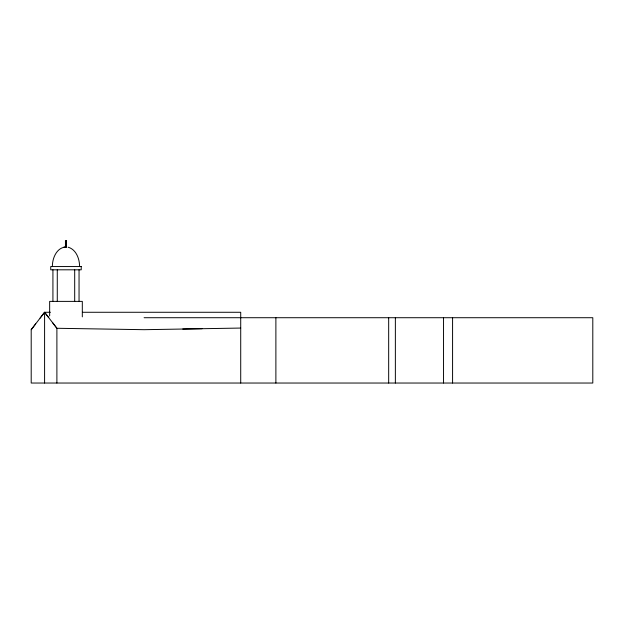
<?xml version="1.0" encoding="UTF-8"?>
<svg xmlns="http://www.w3.org/2000/svg" width="624" height="624" viewBox="0 0 624 624"><rect width="100%" height="100%" fill="white"/><g stroke="black" fill="none" stroke-linecap="round" stroke-linejoin="round"><path stroke-width="0.94" d="M52.377 266.549C52.283 258.32 56.566 247.556 65.965 246.948L63.859 247.19M144.097 317.717L592.8 317.717L592.8 383.035L31.2 383.035L31.2 329.69L35.662 323.879M40.123 318.084L44.593 312.273L50.419 312.273M31.2 329.69L44.593 312.273L56.893 328.279L56.893 383.035M240.716 328.06L144.097 329.69L56.893 328.279L52.798 322.943M182.746 329.035L202.067 328.715M82.454 312.273L240.716 312.273L240.716 383.035M68.11 247.19C76.229 249.506 79.576 258.843 79.591 266.549M48.688 317.608L44.593 312.273L44.593 383.035M452.579 317.717L452.579 383.035M443.539 317.717L443.539 383.035M395.366 317.717L395.366 383.035M388.674 317.717L388.674 383.035M275.886 317.717L275.886 383.035M82.313 316.867L82.313 301.384L49.655 301.384L49.655 315.9M79.045 269.81L79.045 301.384M74.693 269.81L74.693 301.384M66.37 240.965L66.37 246.948M65.98 240.965L65.98 247.19M65.598 240.965L65.598 246.948M57.275 269.81L57.275 301.384M52.923 269.81L52.923 301.384M66.526 240.965L65.442 240.965L65.442 246.948L66.526 246.948L66.526 240.965M81.221 266.549L50.739 266.549L50.739 269.81L81.221 269.81L81.221 266.549"/></g></svg>
